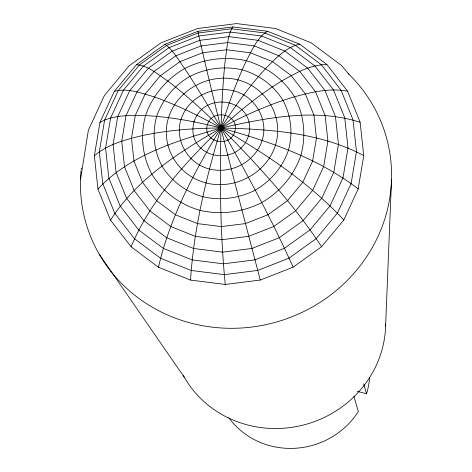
<?xml version="1.0" encoding="UTF-8"?>
<svg xmlns="http://www.w3.org/2000/svg" width="472" height="472" viewBox="0 0 472 472"><rect width="100%" height="100%" fill="white"/><g stroke="black" fill="none" stroke-linecap="round" stroke-linejoin="round"><path stroke-width="0.71" d="M385.6 326.14L391.524 179.502M190.546 280.097C193.803 228.33 206.229 177.566 221.008 128.006C228.182 105.138 236.094 82.435 246.355 60.746C252.154 50.327 256.815 37.618 267.553 31.282L299.661 44.12L326.954 64.564L347.581 91.22L360.124 122.266L363.735 155.595L358.171 188.924L343.805 219.993L321.621 246.679L293.124 267.164L260.267 280.049L225.274 284.463L190.546 280.097L158.439 267.258L131.145 246.815L110.525 220.158L97.975 189.113L94.365 155.784L99.928 122.454L114.295 91.385L136.479 64.699L164.976 44.215L197.839 31.329L232.826 26.916L267.553 31.282M80.476 179.72L88.388 130.154L104.412 95.503L129.157 65.744L160.934 42.893L197.585 28.521L236.614 23.6L275.347 28.467L311.16 42.787L341.604 65.59L349.05 74.393M158.439 267.258C169.938 217.321 194.434 171.413 221.008 128.006C234.372 107.085 248.791 86.724 265.665 68.469C275.524 58.794 285.631 47.294 299.661 44.12M131.145 246.815C150.367 200.388 185.354 162.521 221.008 128.006C239.935 110.536 260.031 94.164 282.079 80.765C295.891 73.018 310.641 64.493 326.954 64.564M110.525 220.158C136.632 178.906 179.578 151.925 221.008 128.006C244.461 115.369 268.904 104.383 294.481 96.795C311.644 92.176 329.786 87.733 347.581 91.22M232.826 26.916C227.144 36.137 227.357 47.731 225.474 58.127C222.861 81.331 221.751 104.672 221.008 128.006C219.769 180.168 220.094 232.501 225.274 284.463M97.975 189.113C129.428 154.84 177.667 140.562 221.008 128.006C266.096 117.965 314.907 107.84 360.124 122.266M94.365 155.784C107.752 144.261 125.422 139.688 142.208 135.617C168.085 130.101 194.588 128.13 221.008 128.006C269.359 129.121 320.228 132.526 363.735 155.595M99.928 122.454C113.693 114.672 130.26 115.351 145.559 115.575C171.076 116.92 196.275 121.752 221.008 128.006C269.199 141.358 318.152 158.031 358.171 188.924M114.295 91.385C127.658 87.668 141.447 93.161 154.197 96.896C177.419 105.049 199.514 116.082 221.008 128.006C265.288 153.618 308.812 182.286 343.805 219.993M136.479 64.699C148.438 65.602 157.925 74.552 167.536 80.848C186.493 95.226 203.992 111.404 221.008 128.006C257.671 164.704 292.911 203.332 321.621 246.679M357.304 391.365L366.549 393.748A77.384 73.343 -16.2 0 0 369.594 377.517M164.976 44.215C173.495 50.368 178.451 60.269 184.67 68.528C197.52 87.892 209.391 107.881 221.008 128.006C246.85 173.413 271.671 219.498 293.124 267.164M99.138 254.054L184.422 377.435M363.694 383.901L366.549 393.748M353.841 396.049L358.337 411.519A77.384 73.343 -16.2 0 1 228.743 417.602M260.267 280.049C238.667 197.355 216.542 114.731 197.839 31.329M348.023 73.384A156.202 148.043 -16.2 0 1 287.885 318.311A156.202 148.043 -16.2 0 1 81.007 170.952M81.149 169.489A156.202 148.043 -16.2 0 1 81.302 168.02M385.642 323.987A107.48 101.864 -16.2 0 1 303.39 425.024A107.48 101.864 -16.2 0 1 183.372 375.564M104.636 119.982L99.326 151.801L102.772 183.614L114.749 213.25L134.437 238.696L160.492 258.213L191.136 270.468L224.294 274.633L257.688 270.426L289.059 258.119L316.258 238.566L337.439 213.096L351.15 183.437L356.46 151.618L353.015 119.805L341.038 90.17L321.355 64.723L295.301 45.212L264.65 32.951L231.498 28.786L198.098 32.999L166.728 45.3L139.529 64.853L118.354 90.329L104.636 119.982M110.595 118.024L105.58 148.019L108.837 178.015L120.124 205.957L138.685 229.947L163.247 248.343L192.145 259.901L223.403 263.83L254.892 259.86L284.463 248.26L310.11 229.823L330.076 205.81L343.002 177.85L348.012 147.848L344.761 117.858L333.468 89.916L314.912 65.927L290.345 47.524L261.453 35.966L230.194 32.043L198.706 36.014L169.129 47.613L143.488 66.045L123.522 90.064L110.595 118.024M117.734 116.59L113.079 144.479L116.1 172.363L126.596 198.34L143.854 220.642L166.693 237.752L193.555 248.496L222.613 252.142L251.889 248.455L279.383 237.67L303.225 220.53L321.786 198.205L333.804 172.209L338.459 144.32L335.439 116.436L324.942 90.459L307.691 68.157L284.852 51.053L257.989 40.309L228.926 36.657L199.656 40.35L172.162 51.129L148.32 68.269L129.753 90.594L117.734 116.59M126 115.699L121.741 141.211L124.502 166.716L134.107 190.482L149.889 210.884L170.781 226.53L195.355 236.36L221.934 239.699L248.714 236.319L273.866 226.46L295.673 210.777L312.653 190.358L323.644 166.581L327.904 141.069L325.143 115.557L315.538 91.798L299.755 71.396L278.863 55.749L254.296 45.92L227.71 42.58L200.93 45.955L175.785 55.82L153.972 71.496L136.992 91.922L126 115.699M135.305 115.363L131.481 138.249L133.959 161.135L142.573 182.452L156.733 200.753L175.478 214.795L197.526 223.61L221.374 226.607L245.399 223.58L267.96 214.73L287.531 200.665L302.764 182.339L312.623 161.005L316.447 138.119L313.968 115.233L305.354 93.916L291.195 75.614L272.45 61.572L250.402 52.758L226.554 49.761L202.529 52.787L179.968 61.637L160.403 75.703L145.169 94.028L135.305 115.363M145.559 115.575C140.084 135.417 142.225 156.143 151.925 174.327C162.828 192.033 180.133 204.647 200.045 210.376C220.902 215.102 242.685 212.264 261.736 202.594C279.931 192.027 294.003 175.513 300.847 155.548C306.322 135.706 304.18 114.979 294.481 96.795C283.578 79.09 266.273 66.475 246.355 60.746C225.504 56.02 203.721 58.858 184.67 68.528C166.474 79.095 152.397 95.609 145.559 115.575M156.663 116.342C152.013 133.051 153.86 150.892 162.067 166.191C171.318 181.213 185.998 191.921 202.901 196.777C220.589 200.789 239.08 198.382 255.24 190.175C270.68 181.213 282.622 167.194 288.427 150.255C293.082 133.546 291.23 115.711 283.023 100.406C273.772 85.385 259.093 74.676 242.189 69.821C224.501 65.809 206.01 68.216 189.85 76.423C174.41 85.385 162.468 99.403 156.663 116.342M168.516 117.652C159.843 146.037 177.637 175.631 206.052 182.947C234.519 190.281 266.586 173.478 275.483 145.187C284.15 116.802 266.361 87.202 237.947 79.886C209.48 72.558 177.413 89.361 168.516 117.652M181 119.493C174.215 140.467 188.251 163.961 209.468 169.023C231.068 174.581 255.387 161.837 262.137 140.379C268.922 119.404 254.88 95.91 233.664 90.842C212.07 85.285 187.744 98.034 181 119.493M193.992 121.847C184.652 157.778 237.664 169.206 248.52 135.883C257.859 99.952 204.848 88.529 193.992 121.847M207.373 124.691C202.158 142.385 229.941 148.538 234.767 131.747C239.982 114.053 212.193 107.905 207.373 124.691"/></g></svg>
